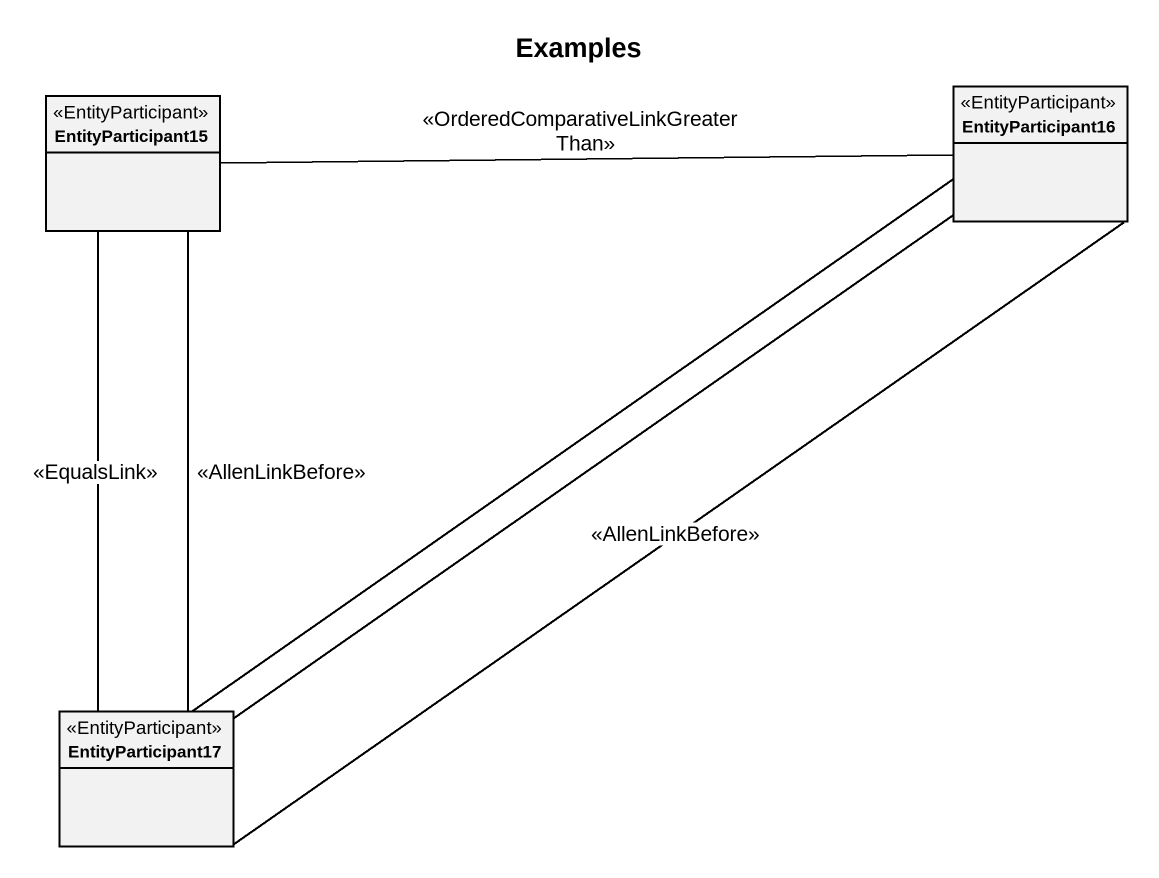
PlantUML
@startuml
title Examples
hide circle
hide empty members
class EntityParticipant15 <<EntityParticipant>>
class EntityParticipant16 <<EntityParticipant>>
class EntityParticipant17 <<EntityParticipant>>
EntityParticipant15 -right- EntityParticipant16 : <<OrderedComparativeLinkGreaterThan>>
EntityParticipant15 -- EntityParticipant17 : <<EqualsLink>>
EntityParticipant15 -- EntityParticipant17 : <<AllenLinkBefore>>
EntityParticipant17 -up- EntityParticipant16 : <<AllenLinkBefore>>
EntityParticipant17 -up- EntityParticipant16
EntityParticipant17 -up- EntityParticipant16
@enduml
